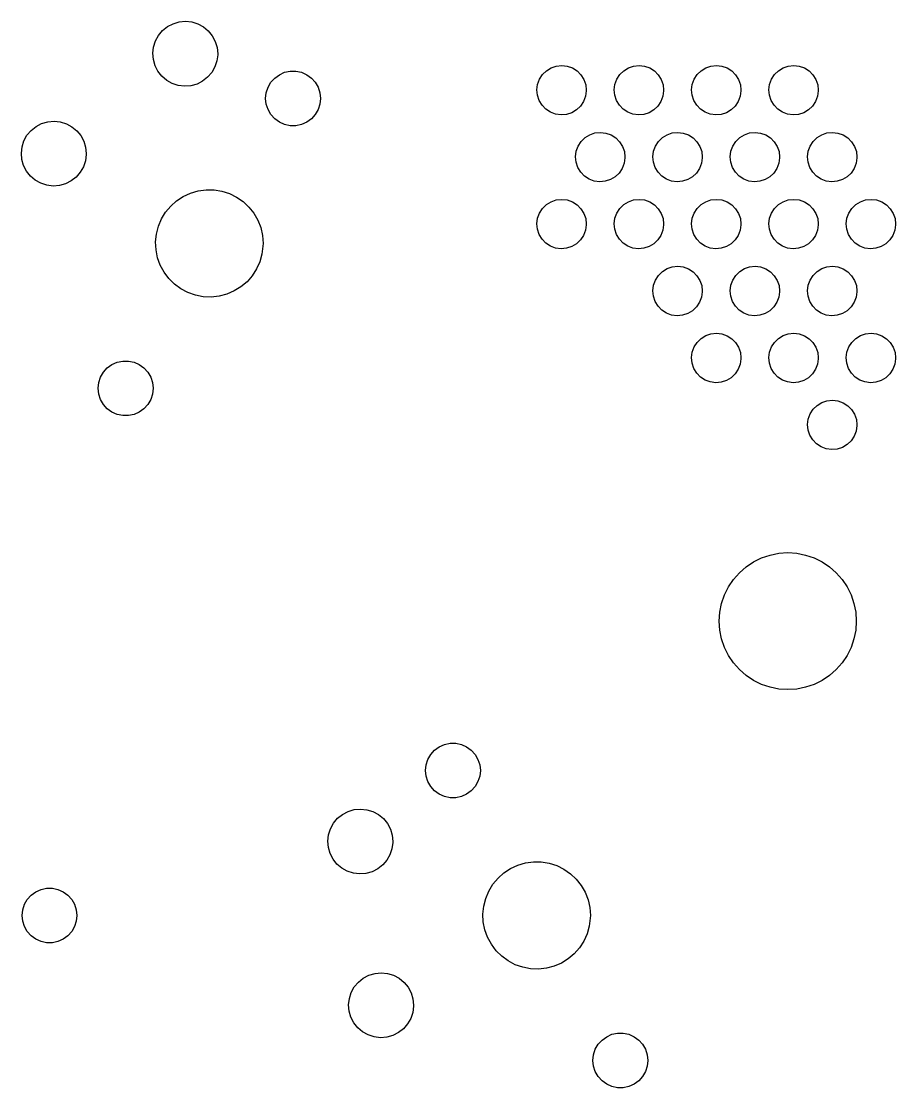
# Model space of a CAD drawing. Extents: x 195 to 313, y -163 to -63.
# Drawn here: x 224.82 to 253.54, y -154.74 to -119.7 of the extents above; entities that cross this region are included whole.
import ezdxf

# ---------------------------------------------------------------- set-up
doc = ezdxf.new("R2010")
doc.units = 0
doc.layers.add('BLACK', color=7, linetype='CONTINUOUS')

msp = doc.modelspace()

# ---------------------------------------------------------------- linework, layer by layer
at = {"layer": 'BLACK', "linetype": 'CONTINUOUS'}
for p, q in [((229.625, -119.878), (229.81, -119.781)), ((229.81, -119.781), (230.009, -119.723)), ((230.009, -119.723), (230.217, -119.704)), ((230.217, -119.704), (230.423, -119.726)), ((230.423, -119.726), (230.622, -119.787)), ((230.622, -119.787), (230.805, -119.886)), ((229.229, -120.35), (229.33, -120.168)), ((229.33, -120.168), (229.463, -120.008)), ((229.463, -120.008), (229.625, -119.878)), ((230.805, -119.886), (230.966, -120.019)), ((230.966, -120.019), (231.097, -120.18)), ((231.097, -120.18), (231.195, -120.364)), ((229.166, -120.548), (229.229, -120.35)), ((231.195, -120.364), (231.255, -120.563)), ((229.143, -120.755), (229.166, -120.548)), ((229.161, -120.962), (229.143, -120.755)), ((231.275, -120.8), (231.249, -121.006)), ((231.255, -120.563), (231.275, -120.77)), ((231.275, -120.77), (231.275, -120.8)), ((229.218, -121.162), (229.161, -120.962)), ((229.313, -121.347), (229.218, -121.162)), ((231.183, -121.203), (231.08, -121.384)), ((231.249, -121.006), (231.183, -121.203)), ((242.07, -121.326), (242.224, -121.231)), ((242.224, -121.231), (242.396, -121.173)), ((242.396, -121.173), (242.576, -121.154)), ((242.576, -121.154), (242.755, -121.175)), ((242.755, -121.175), (242.926, -121.236)), ((244.61, -121.326), (244.764, -121.231)), ((244.764, -121.231), (244.936, -121.173)), ((244.936, -121.173), (245.116, -121.154)), ((245.116, -121.154), (245.295, -121.175)), ((245.295, -121.175), (245.466, -121.236)), ((247.15, -121.326), (247.304, -121.231)), ((247.304, -121.231), (247.476, -121.173)), ((247.476, -121.173), (247.656, -121.154)), ((247.656, -121.154), (247.835, -121.175)), ((247.835, -121.175), (248.006, -121.236)), ((249.69, -121.326), (249.844, -121.231)), ((249.844, -121.231), (250.016, -121.173)), ((250.016, -121.173), (250.196, -121.154)), ((250.196, -121.154), (250.375, -121.175)), ((250.375, -121.175), (250.546, -121.236)), ((229.442, -121.51), (229.313, -121.347)), ((229.601, -121.645), (229.442, -121.51)), ((230.944, -121.542), (230.78, -121.67)), ((231.08, -121.384), (230.944, -121.542)), ((233.021, -121.707), (233.147, -121.567)), ((233.147, -121.567), (233.3, -121.457)), ((233.3, -121.457), (233.472, -121.38)), ((233.472, -121.38), (233.656, -121.341)), ((233.656, -121.341), (233.844, -121.341)), ((233.844, -121.341), (234.028, -121.38)), ((234.028, -121.38), (234.2, -121.457)), ((234.2, -121.457), (234.353, -121.567)), ((234.353, -121.567), (234.479, -121.707)), ((241.843, -121.605), (241.941, -121.453)), ((241.941, -121.453), (242.07, -121.326)), ((242.926, -121.236), (243.079, -121.333)), ((243.079, -121.333), (243.206, -121.462)), ((243.206, -121.462), (243.302, -121.615)), ((244.383, -121.605), (244.481, -121.453)), ((244.481, -121.453), (244.61, -121.326)), ((245.466, -121.236), (245.619, -121.333)), ((245.619, -121.333), (245.746, -121.462)), ((245.746, -121.462), (245.842, -121.615)), ((246.923, -121.605), (247.021, -121.453)), ((247.021, -121.453), (247.15, -121.326)), ((248.006, -121.236), (248.159, -121.333)), ((248.159, -121.333), (248.286, -121.462)), ((248.286, -121.462), (248.382, -121.615)), ((249.463, -121.605), (249.561, -121.453)), ((249.561, -121.453), (249.69, -121.326)), ((250.546, -121.236), (250.699, -121.333)), ((250.699, -121.333), (250.826, -121.462)), ((250.826, -121.462), (250.922, -121.615)), ((229.782, -121.747), (229.601, -121.645)), ((229.98, -121.811), (229.782, -121.747)), ((230.187, -121.836), (229.98, -121.811)), ((230.394, -121.82), (230.187, -121.836)), ((230.595, -121.764), (230.394, -121.82)), ((230.78, -121.67), (230.595, -121.764)), ((232.869, -122.05), (232.927, -121.87)), ((232.927, -121.87), (233.021, -121.707)), ((234.479, -121.707), (234.573, -121.87)), ((234.573, -121.87), (234.631, -122.05)), ((241.758, -121.955), (241.781, -121.775)), ((241.781, -121.775), (241.843, -121.605)), ((243.302, -121.615), (243.362, -121.786)), ((243.362, -121.786), (243.382, -121.966)), ((244.298, -121.955), (244.321, -121.775)), ((244.321, -121.775), (244.383, -121.605)), ((245.842, -121.615), (245.902, -121.786)), ((245.902, -121.786), (245.922, -121.966)), ((246.838, -121.955), (246.861, -121.775)), ((246.861, -121.775), (246.923, -121.605)), ((248.382, -121.615), (248.442, -121.786)), ((248.442, -121.786), (248.462, -121.966)), ((249.378, -121.955), (249.401, -121.775)), ((249.401, -121.775), (249.463, -121.605)), ((250.922, -121.615), (250.982, -121.786)), ((250.982, -121.786), (251.002, -121.966)), ((232.849, -122.237), (232.869, -122.05)), ((232.869, -122.424), (232.849, -122.237)), ((234.631, -122.05), (234.651, -122.237)), ((234.651, -122.237), (234.631, -122.424)), ((241.776, -122.135), (241.758, -121.955)), ((241.833, -122.307), (241.776, -122.135)), ((243.356, -122.168), (243.292, -122.337)), ((243.382, -121.989), (243.356, -122.168)), ((243.382, -121.966), (243.382, -121.989)), ((244.316, -122.135), (244.298, -121.955)), ((244.373, -122.307), (244.316, -122.135)), ((245.896, -122.168), (245.832, -122.337)), ((245.922, -121.989), (245.896, -122.168)), ((245.922, -121.966), (245.922, -121.989)), ((246.856, -122.135), (246.838, -121.955)), ((246.913, -122.307), (246.856, -122.135)), ((248.436, -122.168), (248.372, -122.337)), ((248.462, -121.989), (248.436, -122.168)), ((248.462, -121.966), (248.462, -121.989)), ((249.396, -122.135), (249.378, -121.955)), ((249.453, -122.307), (249.396, -122.135)), ((250.976, -122.168), (250.912, -122.337)), ((251.002, -121.989), (250.976, -122.168)), ((251.002, -121.966), (251.002, -121.989)), ((232.927, -122.603), (232.869, -122.424)), ((233.021, -122.766), (232.927, -122.603)), ((234.573, -122.603), (234.479, -122.766)), ((234.631, -122.424), (234.573, -122.603)), ((241.927, -122.461), (241.833, -122.307)), ((242.052, -122.592), (241.927, -122.461)), ((242.204, -122.691), (242.052, -122.592)), ((243.061, -122.613), (242.905, -122.706)), ((243.192, -122.488), (243.061, -122.613)), ((243.292, -122.337), (243.192, -122.488)), ((244.467, -122.461), (244.373, -122.307)), ((244.592, -122.592), (244.467, -122.461)), ((244.744, -122.691), (244.592, -122.592)), ((245.601, -122.613), (245.445, -122.706)), ((245.732, -122.488), (245.601, -122.613)), ((245.832, -122.337), (245.732, -122.488)), ((247.007, -122.461), (246.913, -122.307)), ((247.132, -122.592), (247.007, -122.461)), ((247.284, -122.691), (247.132, -122.592)), ((248.141, -122.613), (247.985, -122.706)), ((248.272, -122.488), (248.141, -122.613)), ((248.372, -122.337), (248.272, -122.488)), ((249.547, -122.461), (249.453, -122.307)), ((249.672, -122.592), (249.547, -122.461)), ((249.824, -122.691), (249.672, -122.592)), ((250.681, -122.613), (250.525, -122.706)), ((250.812, -122.488), (250.681, -122.613)), ((250.912, -122.337), (250.812, -122.488)), ((225.691, -123.003), (225.898, -122.984)), ((225.898, -122.984), (226.105, -123.006)), ((233.147, -122.906), (233.021, -122.766)), ((233.3, -123.017), (233.147, -122.906)), ((234.353, -122.906), (234.2, -123.017)), ((234.479, -122.766), (234.353, -122.906)), ((242.374, -122.754), (242.204, -122.691)), ((242.553, -122.778), (242.374, -122.754)), ((242.733, -122.761), (242.553, -122.778)), ((242.905, -122.706), (242.733, -122.761)), ((244.914, -122.754), (244.744, -122.691)), ((245.093, -122.778), (244.914, -122.754)), ((245.273, -122.761), (245.093, -122.778)), ((245.445, -122.706), (245.273, -122.761)), ((247.454, -122.754), (247.284, -122.691)), ((247.633, -122.778), (247.454, -122.754)), ((247.813, -122.761), (247.633, -122.778)), ((247.985, -122.706), (247.813, -122.761)), ((249.994, -122.754), (249.824, -122.691)), ((250.173, -122.778), (249.994, -122.754)), ((250.353, -122.761), (250.173, -122.778)), ((250.525, -122.706), (250.353, -122.761)), ((225.011, -123.448), (225.145, -123.288)), ((225.145, -123.288), (225.307, -123.158)), ((225.307, -123.158), (225.491, -123.062)), ((225.491, -123.062), (225.691, -123.003)), ((226.105, -123.006), (226.304, -123.067)), ((226.304, -123.067), (226.487, -123.166)), ((226.487, -123.166), (226.647, -123.299)), ((226.647, -123.299), (226.778, -123.46)), ((233.472, -123.094), (233.3, -123.017)), ((233.656, -123.133), (233.472, -123.094)), ((233.844, -123.133), (233.656, -123.133)), ((234.028, -123.094), (233.844, -123.133)), ((234.2, -123.017), (234.028, -123.094)), ((224.848, -123.828), (224.911, -123.63)), ((224.911, -123.63), (225.011, -123.448)), ((226.778, -123.46), (226.876, -123.644)), ((226.876, -123.644), (226.936, -123.843)), ((243.113, -123.805), (243.211, -123.653)), ((243.211, -123.653), (243.34, -123.526)), ((243.34, -123.526), (243.494, -123.431)), ((243.494, -123.431), (243.666, -123.373)), ((243.666, -123.373), (243.846, -123.354)), ((243.846, -123.354), (244.025, -123.375)), ((244.025, -123.375), (244.196, -123.436)), ((244.196, -123.436), (244.349, -123.533)), ((244.349, -123.533), (244.476, -123.662)), ((244.476, -123.662), (244.572, -123.815)), ((245.653, -123.805), (245.751, -123.653)), ((245.751, -123.653), (245.88, -123.526)), ((245.88, -123.526), (246.034, -123.431)), ((246.034, -123.431), (246.206, -123.373)), ((246.206, -123.373), (246.386, -123.354)), ((246.386, -123.354), (246.565, -123.375)), ((246.565, -123.375), (246.736, -123.436)), ((246.736, -123.436), (246.889, -123.533)), ((246.889, -123.533), (247.016, -123.662)), ((247.016, -123.662), (247.112, -123.815)), ((248.193, -123.805), (248.291, -123.653)), ((248.291, -123.653), (248.42, -123.526)), ((248.42, -123.526), (248.574, -123.431)), ((248.574, -123.431), (248.746, -123.373)), ((248.746, -123.373), (248.926, -123.354)), ((248.926, -123.354), (249.105, -123.375)), ((249.105, -123.375), (249.276, -123.436)), ((249.276, -123.436), (249.429, -123.533)), ((249.429, -123.533), (249.556, -123.662)), ((249.556, -123.662), (249.652, -123.815)), ((250.733, -123.805), (250.831, -123.653)), ((250.831, -123.653), (250.96, -123.526)), ((250.96, -123.526), (251.114, -123.431)), ((251.114, -123.431), (251.286, -123.373)), ((251.286, -123.373), (251.466, -123.354)), ((251.466, -123.354), (251.645, -123.375)), ((251.645, -123.375), (251.816, -123.436)), ((251.816, -123.436), (251.969, -123.533)), ((251.969, -123.533), (252.096, -123.662)), ((252.096, -123.662), (252.192, -123.815)), ((224.825, -124.035), (224.848, -123.828)), ((224.842, -124.242), (224.825, -124.035)), ((226.936, -123.843), (226.956, -124.05)), ((243.028, -124.155), (243.051, -123.975)), ((243.051, -123.975), (243.113, -123.805)), ((244.572, -123.815), (244.632, -123.986)), ((244.632, -123.986), (244.652, -124.166)), ((245.568, -124.155), (245.591, -123.975)), ((245.591, -123.975), (245.653, -123.805)), ((247.112, -123.815), (247.172, -123.986)), ((247.172, -123.986), (247.192, -124.166)), ((248.108, -124.155), (248.131, -123.975)), ((248.131, -123.975), (248.193, -123.805)), ((249.652, -123.815), (249.712, -123.986)), ((249.712, -123.986), (249.732, -124.166)), ((250.648, -124.155), (250.671, -123.975)), ((250.671, -123.975), (250.733, -123.805)), ((252.192, -123.815), (252.252, -123.986)), ((252.252, -123.986), (252.272, -124.166)), ((224.899, -124.442), (224.842, -124.242)), ((226.93, -124.286), (226.864, -124.484)), ((226.956, -124.08), (226.93, -124.286)), ((226.956, -124.05), (226.956, -124.08)), ((243.046, -124.335), (243.028, -124.155)), ((243.103, -124.507), (243.046, -124.335)), ((244.626, -124.368), (244.562, -124.537)), ((244.652, -124.189), (244.626, -124.368)), ((244.652, -124.166), (244.652, -124.189)), ((245.586, -124.335), (245.568, -124.155)), ((245.643, -124.507), (245.586, -124.335)), ((247.166, -124.368), (247.102, -124.537)), ((247.192, -124.189), (247.166, -124.368)), ((247.192, -124.166), (247.192, -124.189)), ((248.126, -124.335), (248.108, -124.155)), ((248.183, -124.507), (248.126, -124.335)), ((249.706, -124.368), (249.642, -124.537)), ((249.732, -124.189), (249.706, -124.368)), ((249.732, -124.166), (249.732, -124.189)), ((250.666, -124.335), (250.648, -124.155)), ((250.723, -124.507), (250.666, -124.335)), ((252.246, -124.368), (252.182, -124.537)), ((252.272, -124.189), (252.246, -124.368)), ((252.272, -124.166), (252.272, -124.189)), ((224.994, -124.627), (224.899, -124.442)), ((225.124, -124.791), (224.994, -124.627)), ((226.762, -124.664), (226.626, -124.822)), ((226.864, -124.484), (226.762, -124.664)), ((243.197, -124.661), (243.103, -124.507)), ((243.322, -124.792), (243.197, -124.661)), ((244.462, -124.688), (244.331, -124.813)), ((244.562, -124.537), (244.462, -124.688)), ((245.737, -124.661), (245.643, -124.507)), ((245.862, -124.792), (245.737, -124.661)), ((247.002, -124.688), (246.871, -124.813)), ((247.102, -124.537), (247.002, -124.688)), ((248.277, -124.661), (248.183, -124.507)), ((248.402, -124.792), (248.277, -124.661)), ((249.542, -124.688), (249.411, -124.813)), ((249.642, -124.537), (249.542, -124.688)), ((250.817, -124.661), (250.723, -124.507)), ((250.942, -124.792), (250.817, -124.661)), ((252.082, -124.688), (251.951, -124.813)), ((252.182, -124.537), (252.082, -124.688)), ((225.282, -124.925), (225.124, -124.791)), ((225.464, -125.027), (225.282, -124.925)), ((225.662, -125.091), (225.464, -125.027)), ((226.276, -125.044), (226.076, -125.1)), ((226.462, -124.95), (226.276, -125.044)), ((226.626, -124.822), (226.462, -124.95)), ((243.474, -124.891), (243.322, -124.792)), ((243.644, -124.954), (243.474, -124.891)), ((243.823, -124.978), (243.644, -124.954)), ((244.003, -124.961), (243.823, -124.978)), ((244.175, -124.905), (244.003, -124.961)), ((244.331, -124.813), (244.175, -124.905)), ((246.014, -124.891), (245.862, -124.792)), ((246.184, -124.954), (246.014, -124.891)), ((246.363, -124.978), (246.184, -124.954)), ((246.543, -124.961), (246.363, -124.978)), ((246.715, -124.905), (246.543, -124.961)), ((246.871, -124.813), (246.715, -124.905)), ((248.554, -124.891), (248.402, -124.792)), ((248.724, -124.954), (248.554, -124.891)), ((248.903, -124.978), (248.724, -124.954)), ((249.083, -124.961), (248.903, -124.978)), ((249.255, -124.905), (249.083, -124.961)), ((249.411, -124.813), (249.255, -124.905)), ((251.094, -124.891), (250.942, -124.792)), ((251.264, -124.954), (251.094, -124.891)), ((251.443, -124.978), (251.264, -124.954)), ((251.623, -124.961), (251.443, -124.978)), ((251.795, -124.905), (251.623, -124.961)), ((251.951, -124.813), (251.795, -124.905)), ((225.868, -125.116), (225.662, -125.091)), ((226.076, -125.1), (225.868, -125.116)), ((230.145, -125.457), (230.382, -125.347)), ((230.382, -125.347), (230.633, -125.274)), ((230.633, -125.274), (230.892, -125.239)), ((230.892, -125.239), (231.154, -125.242)), ((231.154, -125.242), (231.412, -125.284)), ((231.412, -125.284), (231.661, -125.364)), ((231.661, -125.364), (231.896, -125.48)), ((229.563, -125.975), (229.731, -125.774)), ((229.731, -125.774), (229.926, -125.6)), ((229.926, -125.6), (230.145, -125.457)), ((231.896, -125.48), (232.11, -125.629)), ((232.11, -125.629), (232.301, -125.808)), ((241.941, -125.853), (242.07, -125.726)), ((242.07, -125.726), (242.224, -125.631)), ((242.224, -125.631), (242.396, -125.573)), ((242.396, -125.573), (242.576, -125.554)), ((242.576, -125.554), (242.755, -125.575)), ((242.755, -125.575), (242.926, -125.636)), ((242.926, -125.636), (243.079, -125.733)), ((243.079, -125.733), (243.206, -125.862)), ((244.481, -125.853), (244.61, -125.726)), ((244.61, -125.726), (244.764, -125.631)), ((244.764, -125.631), (244.936, -125.573)), ((244.936, -125.573), (245.116, -125.554)), ((245.116, -125.554), (245.295, -125.575)), ((245.295, -125.575), (245.466, -125.636)), ((245.466, -125.636), (245.619, -125.733)), ((245.619, -125.733), (245.746, -125.862)), ((247.021, -125.853), (247.15, -125.726)), ((247.15, -125.726), (247.304, -125.631)), ((247.304, -125.631), (247.476, -125.573)), ((247.476, -125.573), (247.656, -125.554)), ((247.656, -125.554), (247.835, -125.575)), ((247.835, -125.575), (248.006, -125.636)), ((248.006, -125.636), (248.159, -125.733)), ((248.159, -125.733), (248.286, -125.862)), ((249.561, -125.853), (249.69, -125.726)), ((249.69, -125.726), (249.844, -125.631)), ((249.844, -125.631), (250.016, -125.573)), ((250.016, -125.573), (250.196, -125.554)), ((250.196, -125.554), (250.375, -125.575)), ((250.375, -125.575), (250.546, -125.636)), ((250.546, -125.636), (250.699, -125.733)), ((250.699, -125.733), (250.826, -125.862)), ((252.101, -125.853), (252.23, -125.726)), ((252.23, -125.726), (252.384, -125.631)), ((252.384, -125.631), (252.556, -125.573)), ((252.556, -125.573), (252.736, -125.554)), ((252.736, -125.554), (252.915, -125.575)), ((252.915, -125.575), (253.086, -125.636)), ((253.086, -125.636), (253.239, -125.733)), ((253.239, -125.733), (253.366, -125.862)), ((229.428, -126.199), (229.563, -125.975)), ((232.301, -125.808), (232.463, -126.013)), ((232.463, -126.013), (232.593, -126.24)), ((241.781, -126.175), (241.843, -126.005)), ((241.843, -126.005), (241.941, -125.853)), ((243.206, -125.862), (243.302, -126.015)), ((243.302, -126.015), (243.362, -126.186)), ((244.321, -126.175), (244.383, -126.005)), ((244.383, -126.005), (244.481, -125.853)), ((245.746, -125.862), (245.842, -126.015)), ((245.842, -126.015), (245.902, -126.186)), ((246.861, -126.175), (246.923, -126.005)), ((246.923, -126.005), (247.021, -125.853)), ((248.286, -125.862), (248.382, -126.015)), ((248.382, -126.015), (248.442, -126.186)), ((249.401, -126.175), (249.463, -126.005)), ((249.463, -126.005), (249.561, -125.853)), ((250.826, -125.862), (250.922, -126.015)), ((250.922, -126.015), (250.982, -126.186)), ((251.941, -126.175), (252.003, -126.005)), ((252.003, -126.005), (252.101, -125.853)), ((253.366, -125.862), (253.462, -126.015)), ((253.462, -126.015), (253.522, -126.186)), ((229.262, -126.694), (229.327, -126.44)), ((229.327, -126.44), (229.428, -126.199)), ((232.593, -126.24), (232.687, -126.484)), ((232.687, -126.484), (232.745, -126.739)), ((241.758, -126.355), (241.781, -126.175)), ((241.776, -126.535), (241.758, -126.355)), ((243.382, -126.389), (243.356, -126.568)), ((243.362, -126.186), (243.382, -126.366)), ((243.382, -126.366), (243.382, -126.389)), ((244.298, -126.355), (244.321, -126.175)), ((244.316, -126.535), (244.298, -126.355)), ((245.922, -126.389), (245.896, -126.568)), ((245.902, -126.186), (245.922, -126.366)), ((245.922, -126.366), (245.922, -126.389)), ((246.838, -126.355), (246.861, -126.175)), ((246.856, -126.535), (246.838, -126.355)), ((248.462, -126.389), (248.436, -126.568)), ((248.442, -126.186), (248.462, -126.366)), ((248.462, -126.366), (248.462, -126.389)), ((249.378, -126.355), (249.401, -126.175)), ((249.396, -126.535), (249.378, -126.355)), ((251.002, -126.389), (250.976, -126.568)), ((250.982, -126.186), (251.002, -126.366)), ((251.002, -126.366), (251.002, -126.389)), ((251.918, -126.355), (251.941, -126.175)), ((251.936, -126.535), (251.918, -126.355)), ((253.542, -126.389), (253.516, -126.568)), ((253.522, -126.186), (253.542, -126.366)), ((253.542, -126.366), (253.542, -126.389)), ((229.236, -126.954), (229.262, -126.694)), ((232.745, -126.739), (232.764, -127)), ((241.833, -126.707), (241.776, -126.535)), ((241.927, -126.861), (241.833, -126.707)), ((243.292, -126.737), (243.192, -126.888)), ((243.356, -126.568), (243.292, -126.737)), ((244.373, -126.707), (244.316, -126.535)), ((244.467, -126.861), (244.373, -126.707)), ((245.832, -126.737), (245.732, -126.888)), ((245.896, -126.568), (245.832, -126.737)), ((246.913, -126.707), (246.856, -126.535)), ((247.007, -126.861), (246.913, -126.707)), ((248.372, -126.737), (248.272, -126.888)), ((248.436, -126.568), (248.372, -126.737)), ((249.453, -126.707), (249.396, -126.535)), ((249.547, -126.861), (249.453, -126.707)), ((250.912, -126.737), (250.812, -126.888)), ((250.976, -126.568), (250.912, -126.737)), ((251.993, -126.707), (251.936, -126.535)), ((252.087, -126.861), (251.993, -126.707)), ((253.452, -126.737), (253.352, -126.888)), ((253.516, -126.568), (253.452, -126.737)), ((229.249, -127.215), (229.236, -126.954)), ((232.762, -127.092), (232.729, -127.352)), ((232.764, -127), (232.762, -127.092)), ((242.052, -126.992), (241.927, -126.861)), ((242.204, -127.091), (242.052, -126.992)), ((242.374, -127.154), (242.204, -127.091)), ((242.553, -127.178), (242.374, -127.154)), ((242.733, -127.161), (242.553, -127.178)), ((242.905, -127.105), (242.733, -127.161)), ((243.061, -127.013), (242.905, -127.105)), ((243.192, -126.888), (243.061, -127.013)), ((244.592, -126.992), (244.467, -126.861)), ((244.744, -127.091), (244.592, -126.992)), ((244.914, -127.154), (244.744, -127.091)), ((245.093, -127.178), (244.914, -127.154)), ((245.273, -127.161), (245.093, -127.178)), ((245.445, -127.105), (245.273, -127.161)), ((245.601, -127.013), (245.445, -127.105)), ((245.732, -126.888), (245.601, -127.013)), ((247.132, -126.992), (247.007, -126.861)), ((247.284, -127.091), (247.132, -126.992)), ((247.454, -127.154), (247.284, -127.091)), ((247.633, -127.178), (247.454, -127.154)), ((247.813, -127.161), (247.633, -127.178)), ((247.985, -127.105), (247.813, -127.161)), ((248.141, -127.013), (247.985, -127.105)), ((248.272, -126.888), (248.141, -127.013)), ((249.672, -126.992), (249.547, -126.861)), ((249.824, -127.091), (249.672, -126.992)), ((249.994, -127.154), (249.824, -127.091)), ((250.173, -127.178), (249.994, -127.154)), ((250.353, -127.161), (250.173, -127.178)), ((250.525, -127.105), (250.353, -127.161)), ((250.681, -127.013), (250.525, -127.105)), ((250.812, -126.888), (250.681, -127.013)), ((252.212, -126.992), (252.087, -126.861)), ((252.364, -127.091), (252.212, -126.992)), ((252.534, -127.154), (252.364, -127.091)), ((252.713, -127.178), (252.534, -127.154)), ((252.893, -127.161), (252.713, -127.178)), ((253.065, -127.105), (252.893, -127.161)), ((253.221, -127.013), (253.065, -127.105)), ((253.352, -126.888), (253.221, -127.013)), ((229.3, -127.472), (229.249, -127.215)), ((229.388, -127.718), (229.3, -127.472)), ((232.729, -127.352), (232.658, -127.603)), ((229.512, -127.948), (229.388, -127.718)), ((232.551, -127.842), (232.409, -128.062)), ((232.658, -127.603), (232.551, -127.842)), ((245.88, -127.926), (246.034, -127.831)), ((246.034, -127.831), (246.206, -127.773)), ((246.206, -127.773), (246.386, -127.754)), ((246.386, -127.754), (246.565, -127.775)), ((246.565, -127.775), (246.736, -127.836)), ((246.736, -127.836), (246.889, -127.933)), ((248.42, -127.926), (248.574, -127.831)), ((248.574, -127.831), (248.746, -127.773)), ((248.746, -127.773), (248.926, -127.754)), ((248.926, -127.754), (249.105, -127.775)), ((249.105, -127.775), (249.276, -127.836)), ((249.276, -127.836), (249.429, -127.933)), ((250.96, -127.926), (251.114, -127.831)), ((251.114, -127.831), (251.286, -127.773)), ((251.286, -127.773), (251.466, -127.754)), ((251.466, -127.754), (251.645, -127.775)), ((251.645, -127.775), (251.816, -127.836)), ((251.816, -127.836), (251.969, -127.933)), ((229.668, -128.158), (229.512, -127.948)), ((229.854, -128.342), (229.668, -128.158)), ((232.409, -128.062), (232.237, -128.259)), ((245.591, -128.375), (245.653, -128.205)), ((245.653, -128.205), (245.751, -128.053)), ((245.751, -128.053), (245.88, -127.926)), ((246.889, -127.933), (247.016, -128.062)), ((247.016, -128.062), (247.112, -128.215)), ((247.112, -128.215), (247.172, -128.386)), ((248.131, -128.375), (248.193, -128.205)), ((248.193, -128.205), (248.291, -128.053)), ((248.291, -128.053), (248.42, -127.926)), ((249.429, -127.933), (249.556, -128.062)), ((249.556, -128.062), (249.652, -128.215)), ((249.652, -128.215), (249.712, -128.386)), ((250.671, -128.375), (250.733, -128.205)), ((250.733, -128.205), (250.831, -128.053)), ((250.831, -128.053), (250.96, -127.926)), ((251.969, -127.933), (252.096, -128.062)), ((252.096, -128.062), (252.192, -128.215)), ((252.192, -128.215), (252.252, -128.386)), ((230.065, -128.496), (229.854, -128.342)), ((230.296, -128.618), (230.065, -128.496)), ((231.815, -128.565), (231.574, -128.668)), ((232.037, -128.428), (231.815, -128.565)), ((232.237, -128.259), (232.037, -128.428)), ((245.568, -128.555), (245.591, -128.375)), ((245.586, -128.735), (245.568, -128.555)), ((247.192, -128.589), (247.166, -128.768)), ((247.172, -128.386), (247.192, -128.566)), ((247.192, -128.566), (247.192, -128.589)), ((248.108, -128.555), (248.131, -128.375)), ((248.126, -128.735), (248.108, -128.555)), ((249.732, -128.589), (249.706, -128.768)), ((249.712, -128.386), (249.732, -128.566)), ((249.732, -128.566), (249.732, -128.589)), ((250.648, -128.555), (250.671, -128.375)), ((250.666, -128.735), (250.648, -128.555)), ((252.272, -128.589), (252.246, -128.768)), ((252.252, -128.386), (252.272, -128.566)), ((252.272, -128.566), (252.272, -128.589)), ((230.543, -128.704), (230.296, -128.618)), ((230.8, -128.753), (230.543, -128.704)), ((231.062, -128.763), (230.8, -128.753)), ((231.322, -128.735), (231.062, -128.763)), ((231.574, -128.668), (231.322, -128.735)), ((245.643, -128.907), (245.586, -128.735)), ((245.737, -129.061), (245.643, -128.907)), ((247.102, -128.937), (247.002, -129.088)), ((247.166, -128.768), (247.102, -128.937)), ((248.183, -128.907), (248.126, -128.735)), ((248.277, -129.061), (248.183, -128.907)), ((249.642, -128.937), (249.542, -129.088)), ((249.706, -128.768), (249.642, -128.937)), ((250.723, -128.907), (250.666, -128.735)), ((250.817, -129.061), (250.723, -128.907)), ((252.182, -128.937), (252.082, -129.088)), ((252.246, -128.768), (252.182, -128.937)), ((245.862, -129.192), (245.737, -129.061)), ((246.014, -129.291), (245.862, -129.192)), ((246.184, -129.354), (246.014, -129.291)), ((246.871, -129.213), (246.715, -129.305)), ((247.002, -129.088), (246.871, -129.213)), ((248.402, -129.192), (248.277, -129.061)), ((248.554, -129.291), (248.402, -129.192)), ((248.724, -129.354), (248.554, -129.291)), ((249.411, -129.213), (249.255, -129.305)), ((249.542, -129.088), (249.411, -129.213)), ((250.942, -129.192), (250.817, -129.061)), ((251.094, -129.291), (250.942, -129.192)), ((251.264, -129.354), (251.094, -129.291)), ((251.951, -129.213), (251.795, -129.305)), ((252.082, -129.088), (251.951, -129.213)), ((246.363, -129.378), (246.184, -129.354)), ((246.543, -129.361), (246.363, -129.378)), ((246.715, -129.305), (246.543, -129.361)), ((248.903, -129.378), (248.724, -129.354)), ((249.083, -129.361), (248.903, -129.378)), ((249.255, -129.305), (249.083, -129.361)), ((251.443, -129.378), (251.264, -129.354)), ((251.623, -129.361), (251.443, -129.378)), ((251.795, -129.305), (251.623, -129.361)), ((247.304, -130.031), (247.476, -129.973)), ((247.476, -129.973), (247.656, -129.954)), ((247.656, -129.954), (247.835, -129.975)), ((247.835, -129.975), (248.006, -130.036)), ((249.844, -130.031), (250.016, -129.973)), ((250.016, -129.973), (250.196, -129.954)), ((250.196, -129.954), (250.375, -129.975)), ((250.375, -129.975), (250.546, -130.036)), ((252.384, -130.031), (252.556, -129.973)), ((252.556, -129.973), (252.736, -129.954)), ((252.736, -129.954), (252.915, -129.975)), ((252.915, -129.975), (253.086, -130.036)), ((246.923, -130.405), (247.021, -130.253)), ((247.021, -130.253), (247.15, -130.126)), ((247.15, -130.126), (247.304, -130.031)), ((248.006, -130.036), (248.159, -130.133)), ((248.159, -130.133), (248.286, -130.262)), ((248.286, -130.262), (248.382, -130.415)), ((249.463, -130.405), (249.561, -130.253)), ((249.561, -130.253), (249.69, -130.126)), ((249.69, -130.126), (249.844, -130.031)), ((250.546, -130.036), (250.699, -130.133)), ((250.699, -130.133), (250.826, -130.262)), ((250.826, -130.262), (250.922, -130.415)), ((252.003, -130.405), (252.101, -130.253)), ((252.101, -130.253), (252.23, -130.126)), ((252.23, -130.126), (252.384, -130.031)), ((253.086, -130.036), (253.239, -130.133)), ((253.239, -130.133), (253.366, -130.262)), ((253.366, -130.262), (253.462, -130.415)), ((246.838, -130.755), (246.861, -130.575)), ((246.861, -130.575), (246.923, -130.405)), ((248.382, -130.415), (248.442, -130.586)), ((248.442, -130.586), (248.462, -130.766)), ((249.378, -130.755), (249.401, -130.575)), ((249.401, -130.575), (249.463, -130.405)), ((250.922, -130.415), (250.982, -130.586)), ((250.982, -130.586), (251.002, -130.766)), ((251.918, -130.755), (251.941, -130.575)), ((251.941, -130.575), (252.003, -130.405)), ((253.462, -130.415), (253.522, -130.586)), ((253.522, -130.586), (253.542, -130.766)), ((227.647, -131.094), (227.8, -130.983)), ((227.8, -130.983), (227.972, -130.906)), ((227.972, -130.906), (228.156, -130.867)), ((228.156, -130.867), (228.344, -130.867)), ((228.344, -130.867), (228.528, -130.906)), ((228.528, -130.906), (228.7, -130.983)), ((228.7, -130.983), (228.853, -131.094)), ((246.856, -130.935), (246.838, -130.755)), ((246.913, -131.107), (246.856, -130.935)), ((248.436, -130.968), (248.372, -131.137)), ((248.462, -130.789), (248.436, -130.968)), ((248.462, -130.766), (248.462, -130.789)), ((249.396, -130.935), (249.378, -130.755)), ((249.453, -131.107), (249.396, -130.935)), ((250.976, -130.968), (250.912, -131.137)), ((251.002, -130.789), (250.976, -130.968)), ((251.002, -130.766), (251.002, -130.789)), ((251.936, -130.935), (251.918, -130.755)), ((251.993, -131.107), (251.936, -130.935)), ((253.516, -130.968), (253.452, -131.137)), ((253.542, -130.789), (253.516, -130.968)), ((253.542, -130.766), (253.542, -130.789)), ((227.427, -131.397), (227.521, -131.234)), ((227.521, -131.234), (227.647, -131.094)), ((228.853, -131.094), (228.979, -131.234)), ((228.979, -131.234), (229.073, -131.397)), ((247.007, -131.261), (246.913, -131.107)), ((247.132, -131.392), (247.007, -131.261)), ((247.284, -131.491), (247.132, -131.392)), ((248.272, -131.288), (248.141, -131.413)), ((248.372, -131.137), (248.272, -131.288)), ((249.547, -131.261), (249.453, -131.107)), ((249.672, -131.392), (249.547, -131.261)), ((249.824, -131.491), (249.672, -131.392)), ((250.812, -131.288), (250.681, -131.413)), ((250.912, -131.137), (250.812, -131.288)), ((252.087, -131.261), (251.993, -131.107)), ((252.212, -131.392), (252.087, -131.261)), ((252.364, -131.491), (252.212, -131.392)), ((253.352, -131.288), (253.221, -131.413)), ((253.452, -131.137), (253.352, -131.288)), ((227.349, -131.763), (227.369, -131.576)), ((227.369, -131.576), (227.427, -131.397)), ((229.073, -131.397), (229.131, -131.576)), ((229.131, -131.576), (229.151, -131.763)), ((247.454, -131.554), (247.284, -131.491)), ((247.633, -131.578), (247.454, -131.554)), ((247.813, -131.561), (247.633, -131.578)), ((247.985, -131.505), (247.813, -131.561)), ((248.141, -131.413), (247.985, -131.505)), ((249.994, -131.554), (249.824, -131.491)), ((250.173, -131.578), (249.994, -131.554)), ((250.353, -131.561), (250.173, -131.578)), ((250.525, -131.505), (250.353, -131.561)), ((250.681, -131.413), (250.525, -131.505)), ((252.534, -131.554), (252.364, -131.491)), ((252.713, -131.578), (252.534, -131.554)), ((252.893, -131.561), (252.713, -131.578)), ((253.065, -131.505), (252.893, -131.561)), ((253.221, -131.413), (253.065, -131.505)), ((227.369, -131.95), (227.349, -131.763)), ((227.427, -132.13), (227.369, -131.95)), ((229.131, -131.95), (229.073, -132.13)), ((229.151, -131.763), (229.131, -131.95)), ((227.521, -132.293), (227.427, -132.13)), ((227.647, -132.433), (227.521, -132.293)), ((227.8, -132.543), (227.647, -132.433)), ((228.853, -132.433), (228.7, -132.543)), ((228.979, -132.293), (228.853, -132.433)), ((229.073, -132.13), (228.979, -132.293)), ((250.831, -132.453), (250.96, -132.326)), ((250.96, -132.326), (251.114, -132.231)), ((251.114, -132.231), (251.286, -132.173)), ((251.286, -132.173), (251.466, -132.154)), ((251.466, -132.154), (251.645, -132.175)), ((251.645, -132.175), (251.816, -132.236)), ((251.816, -132.236), (251.969, -132.333)), ((251.969, -132.333), (252.096, -132.462)), ((227.972, -132.62), (227.8, -132.543)), ((228.156, -132.659), (227.972, -132.62)), ((228.344, -132.659), (228.156, -132.659)), ((228.528, -132.62), (228.344, -132.659)), ((228.7, -132.543), (228.528, -132.62)), ((250.648, -132.955), (250.671, -132.775)), ((250.671, -132.775), (250.733, -132.605)), ((250.733, -132.605), (250.831, -132.453)), ((252.096, -132.462), (252.192, -132.615)), ((252.192, -132.615), (252.252, -132.786)), ((252.252, -132.786), (252.272, -132.966)), ((250.666, -133.135), (250.648, -132.955)), ((250.723, -133.307), (250.666, -133.135)), ((252.272, -132.989), (252.246, -133.168)), ((252.272, -132.966), (252.272, -132.989)), ((250.817, -133.461), (250.723, -133.307)), ((250.942, -133.592), (250.817, -133.461)), ((252.082, -133.488), (251.951, -133.613)), ((252.182, -133.337), (252.082, -133.488)), ((252.246, -133.168), (252.182, -133.337)), ((251.094, -133.691), (250.942, -133.592)), ((251.264, -133.754), (251.094, -133.691)), ((251.443, -133.778), (251.264, -133.754)), ((251.623, -133.761), (251.443, -133.778)), ((251.795, -133.706), (251.623, -133.761)), ((251.951, -133.613), (251.795, -133.706)), ((248.875, -137.465), (249.139, -137.335)), ((249.139, -137.335), (249.418, -137.24)), ((249.418, -137.24), (249.706, -137.183)), ((249.706, -137.183), (250, -137.163)), ((250, -137.163), (250.294, -137.183)), ((250.294, -137.183), (250.582, -137.24)), ((250.582, -137.24), (250.861, -137.335)), ((250.861, -137.335), (251.125, -137.465)), ((248.409, -137.822), (248.63, -137.628)), ((248.63, -137.628), (248.875, -137.465)), ((251.125, -137.465), (251.37, -137.628)), ((251.37, -137.628), (251.591, -137.822)), ((248.051, -138.288), (248.215, -138.044)), ((248.215, -138.044), (248.409, -137.822)), ((251.591, -137.822), (251.785, -138.044)), ((251.785, -138.044), (251.949, -138.288)), ((247.921, -138.552), (248.051, -138.288)), ((251.949, -138.288), (252.079, -138.552)), ((247.827, -138.831), (247.921, -138.552)), ((252.079, -138.552), (252.173, -138.831)), ((247.769, -139.12), (247.827, -138.831)), ((252.173, -138.831), (252.231, -139.12)), ((247.75, -139.413), (247.769, -139.12)), ((247.769, -139.707), (247.75, -139.413)), ((252.231, -139.12), (252.25, -139.413)), ((252.25, -139.413), (252.231, -139.707)), ((247.827, -139.996), (247.769, -139.707)), ((252.231, -139.707), (252.173, -139.996)), ((247.921, -140.274), (247.827, -139.996)), ((252.173, -139.996), (252.079, -140.274)), ((248.051, -140.538), (247.921, -140.274)), ((252.079, -140.274), (251.949, -140.538)), ((248.215, -140.783), (248.051, -140.538)), ((248.409, -141.004), (248.215, -140.783)), ((251.785, -140.783), (251.591, -141.004)), ((251.949, -140.538), (251.785, -140.783)), ((248.63, -141.198), (248.409, -141.004)), ((248.875, -141.362), (248.63, -141.198)), ((251.37, -141.198), (251.125, -141.362)), ((251.591, -141.004), (251.37, -141.198)), ((249.139, -141.492), (248.875, -141.362)), ((249.418, -141.587), (249.139, -141.492)), ((250.861, -141.492), (250.582, -141.587)), ((251.125, -141.362), (250.861, -141.492)), ((249.706, -141.644), (249.418, -141.587)), ((250, -141.663), (249.706, -141.644)), ((250.294, -141.644), (250, -141.663)), ((250.582, -141.587), (250.294, -141.644)), ((238.271, -143.791), (238.397, -143.651)), ((238.397, -143.651), (238.55, -143.541)), ((238.55, -143.541), (238.722, -143.464)), ((238.722, -143.464), (238.906, -143.425)), ((238.906, -143.425), (239.094, -143.425)), ((239.094, -143.425), (239.278, -143.464)), ((239.278, -143.464), (239.45, -143.541)), ((239.45, -143.541), (239.603, -143.651)), ((239.603, -143.651), (239.729, -143.791)), ((238.119, -144.134), (238.177, -143.955)), ((238.177, -143.955), (238.271, -143.791)), ((239.729, -143.791), (239.823, -143.955)), ((239.823, -143.955), (239.881, -144.134)), ((238.099, -144.321), (238.119, -144.134)), ((238.119, -144.508), (238.099, -144.321)), ((239.881, -144.134), (239.901, -144.321)), ((239.901, -144.321), (239.881, -144.508)), ((238.177, -144.687), (238.119, -144.508)), ((238.271, -144.85), (238.177, -144.687)), ((239.823, -144.687), (239.729, -144.85)), ((239.881, -144.508), (239.823, -144.687)), ((238.397, -144.99), (238.271, -144.85)), ((238.55, -145.101), (238.397, -144.99)), ((239.603, -144.99), (239.45, -145.101)), ((239.729, -144.85), (239.603, -144.99)), ((238.722, -145.178), (238.55, -145.101)), ((238.906, -145.217), (238.722, -145.178)), ((239.094, -145.217), (238.906, -145.217)), ((239.278, -145.178), (239.094, -145.217)), ((239.45, -145.101), (239.278, -145.178)), ((235.213, -145.892), (235.375, -145.762)), ((235.375, -145.762), (235.56, -145.666)), ((235.56, -145.666), (235.759, -145.607)), ((235.759, -145.607), (235.967, -145.588)), ((235.967, -145.588), (236.173, -145.61)), ((236.173, -145.61), (236.372, -145.671)), ((236.372, -145.671), (236.555, -145.77)), ((234.979, -146.234), (235.08, -146.052)), ((235.08, -146.052), (235.213, -145.892)), ((236.555, -145.77), (236.716, -145.903)), ((236.716, -145.903), (236.847, -146.064)), ((236.847, -146.064), (236.945, -146.248)), ((234.893, -146.639), (234.916, -146.432)), ((234.916, -146.432), (234.979, -146.234)), ((236.945, -146.248), (237.005, -146.447)), ((237.005, -146.447), (237.025, -146.654)), ((234.911, -146.846), (234.893, -146.639)), ((237.025, -146.684), (236.999, -146.89)), ((237.025, -146.654), (237.025, -146.684)), ((234.968, -147.046), (234.911, -146.846)), ((235.063, -147.231), (234.968, -147.046)), ((236.933, -147.088), (236.83, -147.268)), ((236.999, -146.89), (236.933, -147.088)), ((235.192, -147.394), (235.063, -147.231)), ((235.351, -147.529), (235.192, -147.394)), ((236.694, -147.426), (236.53, -147.554)), ((236.83, -147.268), (236.694, -147.426)), ((240.895, -147.541), (241.132, -147.431)), ((241.132, -147.431), (241.383, -147.358)), ((241.383, -147.358), (241.642, -147.323)), ((241.642, -147.323), (241.904, -147.326)), ((241.904, -147.326), (242.162, -147.368)), ((242.162, -147.368), (242.411, -147.448)), ((242.411, -147.448), (242.646, -147.564)), ((235.532, -147.631), (235.351, -147.529)), ((235.73, -147.695), (235.532, -147.631)), ((235.937, -147.72), (235.73, -147.695)), ((236.144, -147.704), (235.937, -147.72)), ((236.345, -147.648), (236.144, -147.704)), ((236.53, -147.554), (236.345, -147.648)), ((240.313, -148.059), (240.481, -147.858)), ((240.481, -147.858), (240.676, -147.684)), ((240.676, -147.684), (240.895, -147.541)), ((242.646, -147.564), (242.86, -147.713)), ((242.86, -147.713), (243.051, -147.892)), ((225.472, -148.227), (225.656, -148.188)), ((225.656, -148.188), (225.844, -148.188)), ((225.844, -148.188), (226.028, -148.227)), ((240.178, -148.283), (240.313, -148.059)), ((243.051, -147.892), (243.213, -148.097)), ((243.213, -148.097), (243.343, -148.324)), ((224.927, -148.718), (225.021, -148.555)), ((225.021, -148.555), (225.147, -148.415)), ((225.147, -148.415), (225.3, -148.304)), ((225.3, -148.304), (225.472, -148.227)), ((226.028, -148.227), (226.2, -148.304)), ((226.2, -148.304), (226.353, -148.415)), ((226.353, -148.415), (226.479, -148.555)), ((226.479, -148.555), (226.573, -148.718)), ((240.012, -148.778), (240.077, -148.524)), ((240.077, -148.524), (240.178, -148.283)), ((243.343, -148.324), (243.437, -148.568)), ((224.849, -149.084), (224.869, -148.897)), ((224.869, -148.897), (224.927, -148.718)), ((226.573, -148.718), (226.631, -148.897)), ((226.631, -148.897), (226.651, -149.084)), ((239.986, -149.038), (240.012, -148.778)), ((243.437, -148.568), (243.495, -148.823)), ((243.495, -148.823), (243.514, -149.084)), ((224.869, -149.271), (224.849, -149.084)), ((226.651, -149.084), (226.631, -149.271)), ((239.999, -149.299), (239.986, -149.038)), ((243.512, -149.176), (243.479, -149.436)), ((243.514, -149.084), (243.512, -149.176)), ((224.927, -149.451), (224.869, -149.271)), ((225.021, -149.614), (224.927, -149.451)), ((225.147, -149.754), (225.021, -149.614)), ((226.479, -149.614), (226.353, -149.754)), ((226.573, -149.451), (226.479, -149.614)), ((226.631, -149.271), (226.573, -149.451)), ((240.05, -149.556), (239.999, -149.299)), ((240.138, -149.802), (240.05, -149.556)), ((243.479, -149.436), (243.408, -149.688)), ((225.3, -149.864), (225.147, -149.754)), ((225.472, -149.941), (225.3, -149.864)), ((225.656, -149.98), (225.472, -149.941)), ((226.028, -149.941), (225.844, -149.98)), ((226.2, -149.864), (226.028, -149.941)), ((226.353, -149.754), (226.2, -149.864)), ((240.262, -150.032), (240.138, -149.802)), ((243.301, -149.926), (243.159, -150.146)), ((243.408, -149.688), (243.301, -149.926)), ((225.844, -149.98), (225.656, -149.98)), ((240.418, -150.242), (240.262, -150.032)), ((240.604, -150.426), (240.418, -150.242)), ((243.159, -150.146), (242.987, -150.343)), ((240.815, -150.58), (240.604, -150.426)), ((241.046, -150.702), (240.815, -150.58)), ((242.565, -150.649), (242.324, -150.752)), ((242.787, -150.512), (242.565, -150.649)), ((242.987, -150.343), (242.787, -150.512)), ((236.241, -151.046), (236.441, -150.987)), ((236.441, -150.987), (236.648, -150.968)), ((236.648, -150.968), (236.855, -150.99)), ((236.855, -150.99), (237.054, -151.051)), ((241.293, -150.788), (241.046, -150.702)), ((241.55, -150.837), (241.293, -150.788)), ((241.812, -150.848), (241.55, -150.837)), ((242.072, -150.819), (241.812, -150.848)), ((242.324, -150.752), (242.072, -150.819)), ((235.761, -151.432), (235.895, -151.272)), ((235.895, -151.272), (236.057, -151.142)), ((236.057, -151.142), (236.241, -151.046)), ((237.054, -151.051), (237.237, -151.15)), ((237.237, -151.15), (237.397, -151.283)), ((237.397, -151.283), (237.528, -151.444)), ((235.598, -151.812), (235.661, -151.614)), ((235.661, -151.614), (235.761, -151.432)), ((237.528, -151.444), (237.626, -151.628)), ((237.626, -151.628), (237.686, -151.827)), ((235.575, -152.019), (235.598, -151.812)), ((235.592, -152.227), (235.575, -152.019)), ((237.706, -152.064), (237.68, -152.27)), ((237.686, -151.827), (237.706, -152.034)), ((237.706, -152.034), (237.706, -152.064)), ((235.649, -152.427), (235.592, -152.227)), ((237.68, -152.27), (237.614, -152.468)), ((235.744, -152.612), (235.649, -152.427)), ((235.874, -152.775), (235.744, -152.612)), ((237.512, -152.649), (237.376, -152.806)), ((237.614, -152.468), (237.512, -152.649)), ((236.032, -152.909), (235.874, -152.775)), ((236.214, -153.011), (236.032, -152.909)), ((236.412, -153.075), (236.214, -153.011)), ((236.618, -153.1), (236.412, -153.075)), ((236.826, -153.084), (236.618, -153.1)), ((237.026, -153.028), (236.826, -153.084)), ((237.212, -152.934), (237.026, -153.028)), ((237.376, -152.806), (237.212, -152.934)), ((243.897, -153.178), (244.05, -153.067)), ((244.05, -153.067), (244.222, -152.99)), ((244.222, -152.99), (244.406, -152.951)), ((244.406, -152.951), (244.594, -152.951)), ((244.594, -152.951), (244.778, -152.99)), ((244.778, -152.99), (244.95, -153.067)), ((244.95, -153.067), (245.103, -153.178)), ((243.677, -153.481), (243.771, -153.318)), ((243.771, -153.318), (243.897, -153.178)), ((245.103, -153.178), (245.229, -153.318)), ((245.229, -153.318), (245.323, -153.481)), ((243.599, -153.847), (243.619, -153.66)), ((243.619, -153.66), (243.677, -153.481)), ((245.323, -153.481), (245.381, -153.66)), ((245.381, -153.66), (245.401, -153.847)), ((243.619, -154.035), (243.599, -153.847)), ((243.677, -154.214), (243.619, -154.035)), ((245.381, -154.035), (245.323, -154.214)), ((245.401, -153.847), (245.381, -154.035)), ((243.771, -154.377), (243.677, -154.214)), ((243.897, -154.517), (243.771, -154.377)), ((244.05, -154.627), (243.897, -154.517)), ((245.103, -154.517), (244.95, -154.627)), ((245.229, -154.377), (245.103, -154.517)), ((245.323, -154.214), (245.229, -154.377)), ((244.222, -154.704), (244.05, -154.627)), ((244.406, -154.743), (244.222, -154.704)), ((244.594, -154.743), (244.406, -154.743)), ((244.778, -154.704), (244.594, -154.743)), ((244.95, -154.627), (244.778, -154.704))]:
    msp.add_line(p, q, dxfattribs=at)

doc.saveas('drawing.dxf')
